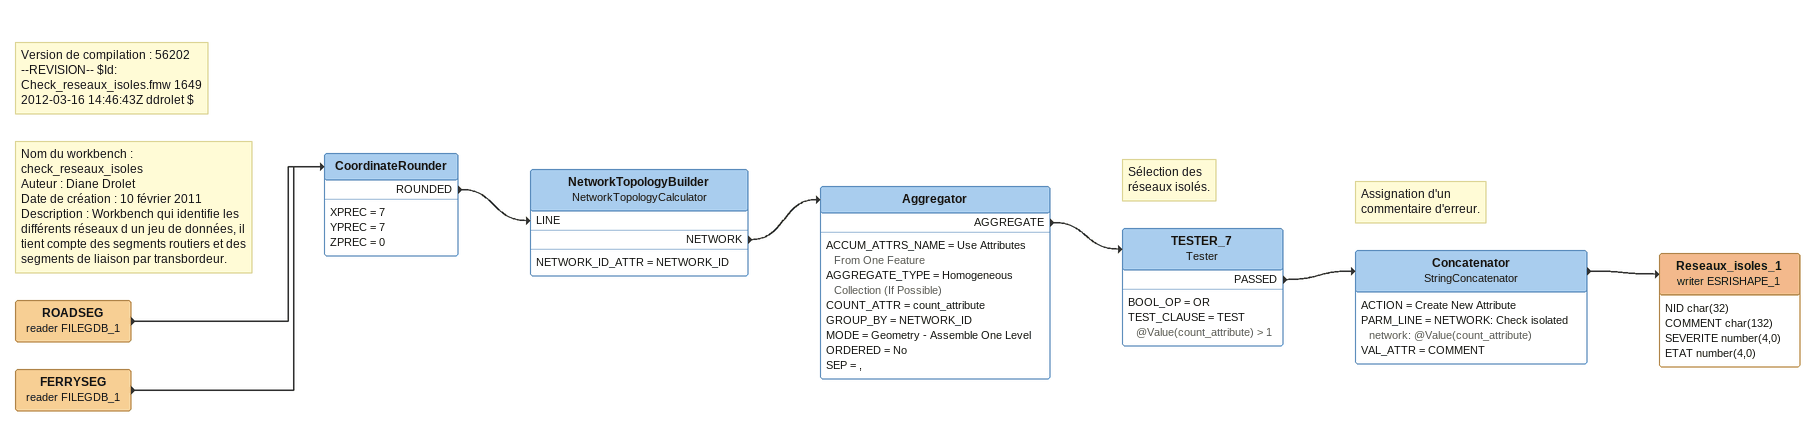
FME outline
Note: Version de compilation : 56202 / --REVISION-- $Id: Check_reseaux_isoles.fmw 1649 2012-03-16 14:46:43Z ddrolet $
Note: Nom du workbench : check_reseaux_isoles / Auteur : Diane Drolet / Date de création : 10 février 2011 / Description : Workbench qui identifie les différents réseaux d un jeu de données, il tient compte des segments routiers et des segments de liaison par transbordeur.
ROADSEG (reader FILEGDB_1)
    -> CoordinateRounder
FERRYSEG (reader FILEGDB_1)
    -> CoordinateRounder
CoordinateRounder
    XPREC = 7
    YPREC = 7
    ZPREC = 0
    ROUNDED -> NetworkTopologyBuilder [LINE]
NetworkTopologyBuilder: NetworkTopologyCalculator
    NETWORK_ID_ATTR = NETWORK_ID
    NETWORK -> Aggregator
Aggregator
    ACCUM_ATTRS_NAME = Use Attributes From One Feature
    AGGREGATE_TYPE = Homogeneous Collection (If Possible)
    COUNT_ATTR = count_attribute
    GROUP_BY = NETWORK_ID
    MODE = Geometry - Assemble One Level
    ORDERED = No
    SEP = ,
    AGGREGATE -> TESTER_7
Note: Sélection des / réseaux isolés.
TESTER_7: Tester
    BOOL_OP = OR
    TEST_CLAUSE = TEST @Value(count_attribute) > 1
    PASSED -> Concatenator
Note: Assignation d'un / commentaire d'erreur.
Concatenator: StringConcatenator
    ACTION = Create New Attribute
    PARM_LINE = NETWORK: Check isolated network: @Value(count_attribute)
    VAL_ATTR = COMMENT
    -> Reseaux_isoles_1 (writer ESRISHAPE_1)
Reseaux_isoles_1 (writer ESRISHAPE_1)
    attributes: NID char(32), COMMENT char(132), SEVERITE number(4,0), ETAT number(4,0)
